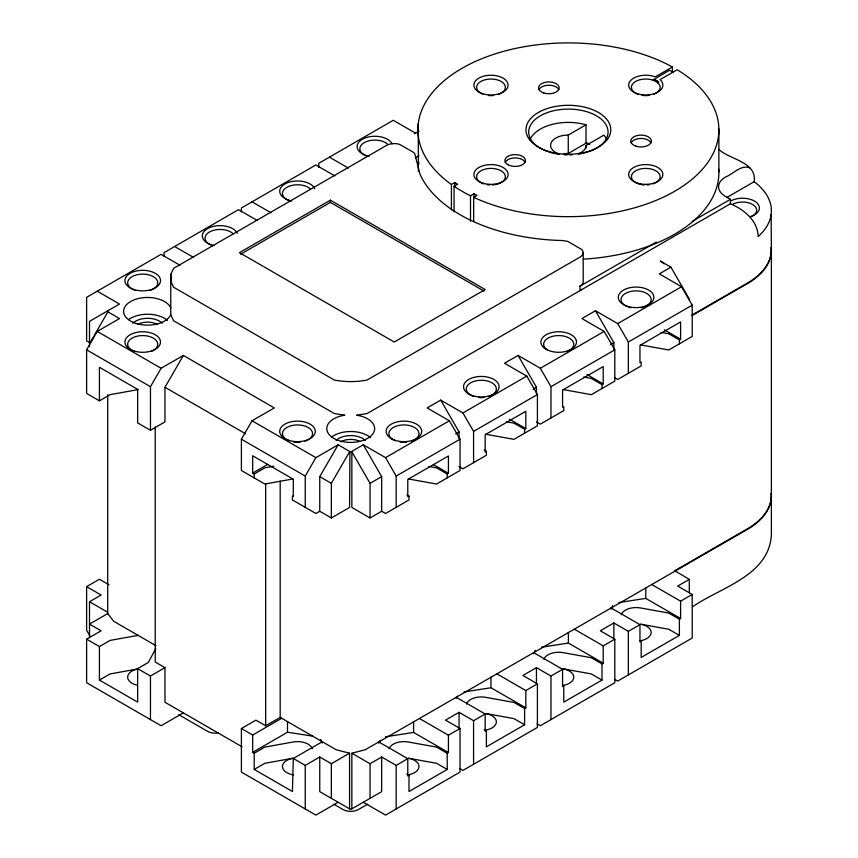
<?xml version="1.0" encoding="UTF-8"?>
<svg xmlns="http://www.w3.org/2000/svg" width="858" height="858" viewBox="0 0 858 858"><rect width="100%" height="100%" fill="white"/><g stroke="black" fill="none" stroke-linecap="round" stroke-linejoin="round"><path stroke-width="1.29" d="M89.511 343.704L107.722 312.162L107.7 310.853M338.138 802.251L315.883 815.1L241.398 772.093L241.398 728.528L255.909 720.152L265.669 725.782L280.18 717.406L280.18 481.006M378.861 743.178L379.933 740.862M456.252 698.498L457.335 696.181M533.655 653.817L535.263 650.343M611.046 609.126L612.655 605.662M170.753 274.367L173.616 268.329L386.508 145.42A10.95 6.317 0 0 1 399.721 144.412L413.728 152.477L414.822 153.914L419.97 174.131A153.228 88.471 0 0 0 562.58 240.53L567.76 241.409L581.724 249.496A10.95 6.317 0 0 1 579.987 257.132L367.095 380.04C356.284 382.121 345.141 382.121 334.33 380.04L173.616 287.248L170.753 281.22L171.503 277.788L170.753 274.367L170.753 314.725L173.616 320.763L334.33 413.545L344.777 415.208A23.938 13.825 0 0 0 331.049 436.475A23.938 13.825 0 0 0 370.377 436.475A23.938 13.825 0 0 0 356.649 415.208L367.095 413.545L730.415 203.786C743.983 209.481 757.786 220.645 758.172 236.561A82.089 47.394 0 0 0 754.15 181.714C757.239 161.905 729.504 159.556 718.929 149.442M155.781 648.627L148.284 662.483L137.645 668.629L137.645 702.134L99.431 680.072L99.431 646.567L86.615 639.167L86.615 682.732L161.1 725.739L183.355 712.891M138.074 389.607L110.071 394.669L99.431 400.804L86.615 393.404L86.615 349.839L97.254 331.413L119.498 318.565L107.7 311.754M99.431 400.804L99.431 367.299L137.645 389.36L137.645 422.876L150.461 430.276L150.461 386.701L161.1 368.275L183.355 355.426L274.281 407.925L252.037 420.774L241.398 439.21L241.398 470.484L264.854 484.03L292.857 478.979M150.461 430.276L164.972 421.889L164.972 387.269L183.355 355.426M305.244 507.346L305.244 476.072L315.883 457.636L338.138 444.787L349.935 451.608L351.855 451.801L370.055 483.333L370.055 517.964L381.671 511.261L385.542 513.492L408.998 499.946L408.998 496.042L406.874 494.809M349.935 451.608L349.571 507.453L331.36 517.964L319.755 511.261L319.755 476.63L338.138 444.787M331.36 517.964L331.36 483.333L349.571 451.801M673.294 72.426L669.476 70.217L652.949 80.148A14.361 8.29 0 0 0 633.333 83.183A14.361 8.29 0 0 0 638.588 94.519M414.5 133.73L419.09 131.07M330.394 200.161L239.457 252.66L394.24 342.02L485.178 289.521L330.394 200.161L330.394 202.391L484.03 291.087M240.615 254.225L330.394 202.391M415.433 157.765L418.908 155.759M451.426 209.931L451.426 184.459L454.708 182.561L457.614 184.234L454.054 186.293L454.054 211.754M672.372 72.34L672.372 66.978L655.233 76.877A17.106 9.878 0 0 0 628.989 83.183A17.106 9.878 0 0 0 649.088 94.788A17.106 9.878 0 0 0 660.016 79.633L677.155 69.745A150.493 86.883 0 0 1 679.075 188.642A150.493 86.883 0 0 1 473.67 197.308L473.67 221.439M559.47 154.204A17.782 10.264 0 0 1 551.19 142.675A17.782 10.264 0 0 1 568.264 135.038L586.014 124.796L586.014 143.222L568.264 153.475A17.782 10.264 0 0 0 563.674 153.839M454.054 186.293A150.493 86.883 0 0 0 470.506 195.785L474.056 193.736L476.962 195.409L473.67 197.308M578.195 153.872A17.782 10.264 0 0 0 586.164 145.377L603.914 135.124A39.672 22.909 0 0 1 606.767 139.522M726.726 197.544L754.15 181.714M319.755 511.261L315.883 513.492L292.428 499.946L292.428 496.042L293.297 496.546L293.297 479.225L252.67 455.77L252.67 473.08L267.76 464.371M252.67 473.08L254.215 473.981L264.854 467.835L273.809 466.216M581.724 289.328A10.95 6.317 0 0 1 579.987 290.637L579.987 286.175L656.359 242.074M692.234 221.364L730.415 199.324L730.415 203.786M89.94 635.992L86.615 630.222L86.615 586.658L99.431 579.257L109.009 584.791M89.511 637.397L89.511 601.748L101.126 595.044L86.615 586.658M351.49 451.608L363.288 444.787L385.542 457.636L396.181 476.072L396.181 507.346M473.573 462.666L473.573 431.392L462.934 412.955L440.68 400.107L427.134 407.925L449.388 420.774L460.027 439.21L460.027 470.484L436.572 484.03L408.558 478.979M550.965 417.985L550.965 386.701L540.326 368.275L518.071 355.426L504.525 363.245L526.78 376.094L537.419 394.53L537.419 425.804L513.963 439.35L485.95 434.298M628.356 373.305L628.356 342.02L617.717 323.595L595.463 310.746L581.917 318.565L604.171 331.413L614.811 349.839L614.811 381.124L591.355 394.669L563.341 389.607M689.306 299.013L670.924 267.181L659.309 273.884L681.563 286.733L692.202 305.158L692.202 336.443L668.747 349.978L640.733 344.927M385.542 457.636L449.388 420.774M462.934 412.955L526.78 376.094M540.326 368.275L604.171 331.413M617.717 323.595L681.563 286.733M86.615 639.167L101.126 630.791L89.511 624.088L107.722 613.577L113.696 621.289L155.92 645.666M370.055 483.333L381.671 476.63L363.288 444.787M455.673 433.901L459.062 431.949L440.68 400.107M533.065 389.221L536.454 387.269L518.071 355.426M610.456 344.541L613.845 342.578L595.463 310.746M99.431 646.567L110.071 640.422L138.074 635.37M396.181 476.072L460.027 439.21M473.573 431.392L537.419 394.53M550.965 386.701L614.811 349.839M628.356 342.02L692.202 305.158M692.063 315.015L747.35 283.097A82.089 47.394 0 0 0 771.278 247.125M692.063 315.572L747.35 283.655A82.089 47.394 0 0 0 771.278 247.683M408.998 496.042L407.786 496.739L407.786 479.418L448.423 455.963L448.423 473.273L447.211 473.981L436.572 467.835L428.893 466.441M459.062 466.58L462.934 468.811L486.389 455.266L486.389 451.351L485.178 452.059L485.178 434.738L525.815 411.282L525.815 428.592L524.603 429.29L513.963 423.155L506.284 421.761M583.676 377.08L591.355 378.464L601.994 384.609L603.206 383.912L603.206 366.602L562.569 390.058L562.569 407.368L563.781 406.671L563.781 410.585L540.326 424.131L536.454 421.889M661.068 332.4L668.747 333.783L679.386 339.929L680.598 339.232L680.598 321.922L639.961 345.377L639.961 362.687L641.173 361.99L641.173 365.905L617.717 379.451L614.811 377.767M99.431 680.072L110.071 673.938L138.235 668.854A15.047 8.687 0 0 0 127.67 676.908A15.047 8.687 0 0 0 137.452 685.285M137.645 668.629L150.461 676.029L164.972 667.653L164.972 702.273L242.095 746.803M241.398 728.528L252.67 735.038L281.692 718.285M252.67 735.038L252.67 752.348L287.494 732.239L313.127 736.207M252.67 752.348L254.215 753.238L264.854 747.104L293.018 742.02A15.047 8.687 0 0 1 312.312 748.744M254.215 753.238L254.215 769.444L264.854 763.298L293.018 758.215A15.047 8.687 0 0 0 282.454 766.644A15.047 8.687 0 0 0 293.457 774.881M254.215 769.444L292.428 791.505L293.297 758.493L322.318 741.741M293.297 758.493L305.244 765.39L319.755 757.013L331.36 763.717L349.571 753.206L349.571 808.858M771.278 493.436A82.089 47.394 0 0 1 747.35 529.418L365.218 749.753L351.855 753.206L351.855 808.858M351.855 753.206L370.055 763.717L381.671 757.013L396.181 765.39L407.786 758.687L407.786 776.007L408.998 775.3L408.998 791.505L447.211 769.444L447.211 753.238L436.572 747.104L408.408 742.02A15.047 8.687 0 0 0 389.114 748.744M466.505 704.064A15.047 8.687 0 0 1 485.8 697.34L513.963 702.412L524.603 708.558L524.603 724.763L486.389 746.825L486.389 730.619L485.178 731.316L485.178 714.006L473.573 720.709L459.062 712.333L445.516 720.152L460.027 728.528L460.027 772.093L385.542 815.1L363.288 802.251M543.897 659.384A15.047 8.687 0 0 1 563.191 652.648L591.355 657.732L601.994 663.878L601.994 680.072L563.781 702.134L563.781 685.939L562.569 686.636L562.569 669.326L550.965 676.029L536.454 667.653L522.908 675.471L537.419 683.847L537.419 727.412L462.934 770.42L459.588 768.489M621.289 614.703A15.047 8.687 0 0 1 640.583 607.968L668.747 613.052L679.386 619.197L679.386 635.392L641.173 657.453L641.173 641.258L639.961 641.956L639.961 624.645L628.356 631.349L613.845 622.962L600.3 630.791L614.811 639.167L614.811 682.732L540.326 725.739L536.99 723.809M689.306 592.717L689.306 579.397L677.691 586.1L692.202 594.476L692.202 638.052L617.717 681.059L614.382 679.128M419.401 718.478L448.423 735.231L460.027 728.528M496.793 673.787L525.815 690.551L537.419 683.847M574.184 629.107L603.206 645.87L614.811 639.167M651.576 584.427L680.598 601.179L692.202 594.476M692.427 606.885C720.044 587.473 769.154 575.986 771.385 534.716L771.385 495.903M447.211 753.238L448.423 752.541L448.423 735.231M524.603 708.558L525.815 707.861L525.815 690.551M601.994 663.878L603.206 663.18L603.206 645.87M679.386 619.197L680.598 618.5L680.598 601.179M367.674 804.193L358.451 809.512A10.95 6.317 0 0 1 342.975 809.512L333.773 804.203M618.854 602.552L645.774 598.391L680.598 618.5M541.462 647.232L568.382 643.071L603.206 663.18M464.071 691.923L490.98 687.751L525.815 707.861M385.392 736.797L413.588 732.442L448.423 752.541M349.571 753.206L336.197 749.753L280.18 717.406M749.828 167.857C740.808 164.361 733.258 174.131 725.578 176.984A23.938 13.825 0 0 0 725.578 196.525L730.415 199.324M653.85 79.236L658.633 82.003L658.215 83.183A14.361 8.29 0 0 1 654.01 94.133M689.306 579.397L674.796 570.742L747.35 528.85A82.089 47.394 0 0 0 771.278 492.878M670.924 267.181L660.285 261.036A20.517 11.851 60 0 1 664.038 263.781M415.529 133.129L393.275 120.292L318.79 163.299L318.79 167.256M664.349 329.847L680.598 339.232M329.429 157.153L348.337 168.071M334.802 175.89L315.883 164.972L241.398 207.979L241.398 211.937M586.947 374.528L603.206 383.912M252.037 201.834L270.946 212.752M257.4 220.57L238.492 209.652L164.007 252.66L164.007 256.617M509.555 419.208L525.815 428.592M174.646 246.514L193.554 257.432M180.008 265.251L161.1 254.333L86.615 297.34L86.615 340.905L89.961 342.835M484.266 450.128L486.389 451.351M433.333 464.564L448.423 473.273M97.254 291.194L119.498 304.043L89.511 321.353L89.511 346.664M679.386 635.392L668.747 629.246L640.583 624.174A15.047 8.687 0 0 1 651.147 632.593A15.047 8.687 0 0 1 640.143 640.829M610.939 607.882L639.961 624.645M97.254 331.413L161.1 368.275M252.037 420.774L315.883 457.636M164.972 387.269L245.549 433.783M319.755 476.63L331.36 483.333M86.615 349.839L150.461 386.701M241.398 439.21L305.244 476.072M370.055 517.964L351.855 507.453L351.855 451.801M601.994 680.072L591.355 673.938L563.191 668.854A15.047 8.687 0 0 1 573.755 677.273A15.047 8.687 0 0 1 562.751 685.51M533.547 652.573L562.569 669.326M524.603 724.763L513.963 718.618L485.8 713.534A15.047 8.687 0 0 1 496.364 721.964A15.047 8.687 0 0 1 485.36 730.19M456.156 697.254L485.178 714.006M484.266 729.397L486.389 730.619M447.211 769.444L436.572 763.298L408.408 758.215A15.047 8.687 0 0 1 418.961 766.644A15.047 8.687 0 0 1 407.968 774.881M378.764 741.934L407.786 758.687M406.874 774.077L408.998 775.3M89.511 601.748L107.722 612.258M164.972 667.653L155.212 662.011L155.212 426.941M178.775 714.714L207.539 731.316A10.95 6.317 0 0 0 218.104 732.957M320.613 739.51L322.222 742.985M771.117 214.618L771.385 249.592M771.385 250.15L771.385 495.345M718.865 128.968L718.865 171.868M679.386 339.929L679.386 343.844M645.774 587.741L645.774 598.391M628.356 631.349L628.356 674.914M613.845 342.578L613.845 349.238M613.845 622.962L613.845 638.953M601.994 384.609L601.994 388.524M586.164 145.377L586.164 148.005M583.193 252.66L583.193 281.703A10.95 6.317 0 0 1 579.987 286.175M568.382 632.421L568.382 643.071M568.264 135.038L568.264 153.475M550.965 676.029L550.965 719.594M536.454 387.269L536.454 393.919M536.454 667.653L536.454 683.633M524.603 429.29L524.603 433.204M490.98 677.101L490.98 687.751M474.056 193.736L474.056 197.758M473.573 720.709L473.573 764.274M470.506 195.785L470.506 221.257M459.062 431.949L459.062 438.61M459.062 712.333L459.062 728.313M454.708 182.561L454.708 186.583M447.211 473.981L447.211 477.885M418.286 123.455L418.339 171.386M413.588 721.782L413.588 732.442M396.181 765.39L396.181 808.955M381.671 476.63L381.671 511.261M381.671 757.013L381.671 791.644L351.49 809.062L349.935 809.062L319.755 791.644L319.755 757.013M370.055 763.717L370.055 798.348M331.36 763.717L331.36 798.348M305.244 765.39L305.244 808.955M287.494 721.589L287.494 732.239M265.669 484.041L265.669 725.782M254.215 473.981L254.215 477.885M150.461 676.029L150.461 719.594M107.7 394.755L107.7 614.328M627.466 306.692A15.047 8.687 0 0 1 624.849 293.801A15.047 8.687 0 0 1 647.34 293.801A15.047 8.687 0 0 1 644.723 306.692M643.618 307.1A15.047 8.687 0 0 1 641.237 307.743M630.952 307.743A15.047 8.687 0 0 1 628.571 307.1M395.291 440.744A15.047 8.687 0 0 1 392.975 427.659A15.047 8.687 0 0 1 415.722 428.228A15.047 8.687 0 0 1 411.443 441.151M406.531 442.181A15.047 8.687 0 0 1 400.021 442.009M473.788 396.46A15.047 8.687 0 0 1 469.787 383.354A15.047 8.687 0 0 1 492.835 383.354A15.047 8.687 0 0 1 488.835 396.46M483.923 397.501A15.047 8.687 0 0 1 478.7 397.501M451.426 184.459A150.493 86.883 0 0 1 466.43 65.873A150.493 86.883 0 0 1 672.372 66.978M718.757 169.251A150.493 86.883 0 0 1 583.322 259.137M418.286 166.345A150.493 86.883 0 0 1 418.929 162.441M649.485 95.345A14.361 8.29 0 0 1 642.052 95.345M547.275 151.416A39.672 22.909 0 0 1 538.298 117.074A39.672 22.909 0 0 1 598.455 117.074A39.672 22.909 0 0 1 589.478 151.416M588.213 151.855A39.672 22.909 0 0 1 578.646 154.14M572.265 154.815A39.672 22.909 0 0 1 569.669 154.912M567.084 154.912A39.672 22.909 0 0 1 564.5 154.815M558.108 154.14A39.672 22.909 0 0 1 548.541 151.855M586.014 143.222A39.672 22.909 0 0 1 589.757 144.444M586.239 142.846A40.358 23.305 0 0 1 588.556 143.565M529.826 139.886A39.672 22.909 0 0 1 586.014 124.796M483.805 183.88A14.361 8.29 0 0 1 481.435 170.506A14.361 8.29 0 0 1 504.172 173.413A14.361 8.29 0 0 1 492.235 184.963M489.736 184.963A14.361 8.29 0 0 1 487.269 184.706M482.743 94.133A14.361 8.29 0 0 1 480.534 81.639A14.361 8.29 0 0 1 502.252 82.186A14.361 8.29 0 0 1 498.166 94.519M493.479 95.506A14.361 8.29 0 0 1 488.492 95.506M631.145 142.846A10.264 5.92 0 0 1 641.055 138.449A10.264 5.92 0 0 1 650.975 142.846M538.996 89.64A10.264 5.92 0 0 1 548.905 85.242A10.264 5.92 0 0 1 558.815 89.64M505.255 162.323A10.264 5.92 0 0 1 515.175 157.926A10.264 5.92 0 0 1 525.085 162.323M644.519 184.963A14.361 8.29 0 0 1 632.582 173.413A14.361 8.29 0 0 1 655.319 170.506A14.361 8.29 0 0 1 652.949 183.88M649.485 184.706A14.361 8.29 0 0 1 647.018 184.963M331.714 436.936A23.938 13.825 0 0 1 370.624 437.677M170.753 314.725A23.938 13.825 0 0 1 133.902 322.662A23.938 13.825 0 0 1 133.902 299.946A23.938 13.825 0 0 1 170.753 307.883M369.187 156.263A17.782 10.264 0 0 1 362.741 139.05A17.782 10.264 0 0 1 392.074 143.887M291.795 200.944A17.782 10.264 0 0 1 285.349 183.73A17.782 10.264 0 0 1 314.682 188.567M214.403 245.624A17.782 10.264 0 0 1 207.947 228.41A17.782 10.264 0 0 1 237.291 233.247M340.701 441.806A14.157 8.172 0 0 1 359.813 441.323M336.079 440.476A16.892 9.76 0 0 1 365.347 440.476M367.374 156.295A15.047 8.687 0 0 1 364.253 142.632A15.047 8.687 0 0 1 387.934 144.434M548.058 350.396A15.047 8.687 0 0 1 548.702 337.762A15.047 8.687 0 0 1 570.506 338.867A15.047 8.687 0 0 1 567.331 351.372M288.878 440.744A15.047 8.687 0 0 1 286.561 427.659A15.047 8.687 0 0 1 309.309 428.228A15.047 8.687 0 0 1 305.03 441.151M300.118 442.181A15.047 8.687 0 0 1 293.608 442.009M135.199 290.347A15.047 8.687 0 0 1 131.188 277.231A15.047 8.687 0 0 1 154.247 277.231A15.047 8.687 0 0 1 150.247 290.347M730.566 201.083A16.892 9.76 0 0 1 755.919 202.038A16.892 9.76 0 0 1 750.954 216.431M732.496 204.429A14.157 8.172 0 0 1 753.356 204.955A14.157 8.172 0 0 1 750.632 216.913M134.095 351.372A15.047 8.687 0 0 1 131.478 338.481A15.047 8.687 0 0 1 153.957 338.481A15.047 8.687 0 0 1 151.351 351.372M137.548 324.517A14.157 8.172 0 0 1 157.572 324.517M132.926 323.187A16.892 9.76 0 0 1 162.194 323.187M128.561 319.648A23.938 13.825 0 0 1 167.471 320.388M212.591 245.667A15.047 8.687 0 0 1 209.47 231.992A15.047 8.687 0 0 1 233.14 233.794M289.983 200.976A15.047 8.687 0 0 1 286.862 187.312A15.047 8.687 0 0 1 310.542 189.114M657.282 80.942L655.93 81.467L652.949 80.148L655.673 80.019L655.93 81.467L658.215 83.183L657.282 80.942M391.345 438.653A17.782 10.264 0 0 0 421.096 434.041A17.782 10.264 0 0 0 399.313 421.471A17.782 10.264 0 0 0 391.345 438.653M468.736 393.961A17.782 10.264 0 0 0 498.487 389.36A17.782 10.264 0 0 0 476.705 376.791A17.782 10.264 0 0 0 468.736 393.961M478.893 181.446A17.106 9.878 0 0 0 507.507 177.016A17.106 9.878 0 0 0 486.561 164.929A17.106 9.878 0 0 0 478.893 181.446M482.432 93.651A17.106 9.878 0 0 0 508.086 85.103A17.106 9.878 0 0 0 482.432 76.555A17.106 9.878 0 0 0 482.432 93.651M547.168 150.987A42.407 24.485 0 0 0 610.789 129.783A42.407 24.485 0 0 0 547.168 108.58A42.407 24.485 0 0 0 547.168 150.987M543.768 92.954A10.264 5.92 0 0 0 559.159 87.816A10.264 5.92 0 0 0 543.768 82.69A10.264 5.92 0 0 0 543.768 92.954M507.915 164.693A10.264 5.92 0 0 0 525.085 162.033A10.264 5.92 0 0 0 512.516 154.783A10.264 5.92 0 0 0 507.915 164.693M635.928 146.16A10.264 5.92 0 0 0 651.319 141.023A10.264 5.92 0 0 0 635.928 135.896A10.264 5.92 0 0 0 635.928 146.16M633.676 181.446A17.106 9.878 0 0 0 662.29 177.016A17.106 9.878 0 0 0 641.344 164.929A17.106 9.878 0 0 0 633.676 181.446M130.148 287.848A17.782 10.264 0 0 0 159.899 283.247A17.782 10.264 0 0 0 138.117 270.667A17.782 10.264 0 0 0 130.148 287.848M133.827 350.911A17.782 10.264 0 0 0 160.5 342.02A17.782 10.264 0 0 0 133.827 333.129A17.782 10.264 0 0 0 133.827 350.911M288.61 440.283A17.782 10.264 0 0 0 315.294 431.392A17.782 10.264 0 0 0 288.61 422.49A17.782 10.264 0 0 0 288.61 440.283M546.128 349.281A17.782 10.264 0 0 0 575.879 344.68A17.782 10.264 0 0 0 554.096 332.1A17.782 10.264 0 0 0 546.128 349.281M623.519 304.601A17.782 10.264 0 0 0 653.27 300A17.782 10.264 0 0 0 631.488 287.419A17.782 10.264 0 0 0 623.519 304.601"/></g></svg>
